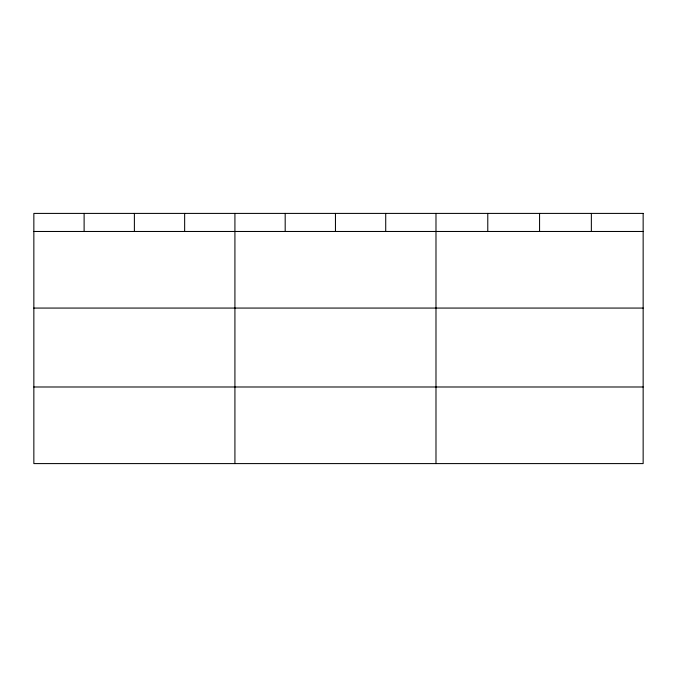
<?xml version="1.0" encoding="UTF-8"?>
<svg xmlns="http://www.w3.org/2000/svg" width="677" height="677" viewBox="0 0 677 677"><rect width="100%" height="100%" fill="white"/><g stroke="black" fill="none" stroke-linecap="round" stroke-linejoin="round"><path stroke-width="1.02" d="M33.85 231.475L643.15 231.475M33.85 308.069L643.15 308.069M33.85 386.99L643.15 386.99M591.359 213.407L591.359 231.475M539.569 213.407L539.569 231.475M487.778 213.407L487.778 231.475M435.988 213.407L435.988 463.593M385.721 213.407L385.721 231.475M335.453 213.407L335.453 231.475M285.186 213.407L285.186 231.475M234.919 213.407L234.919 463.593M184.652 213.407L184.652 231.475M134.385 213.407L134.385 231.475M84.117 213.407L84.117 231.475M643.15 213.407L33.85 213.407L33.85 463.593L643.15 463.593L643.15 213.407"/></g></svg>
